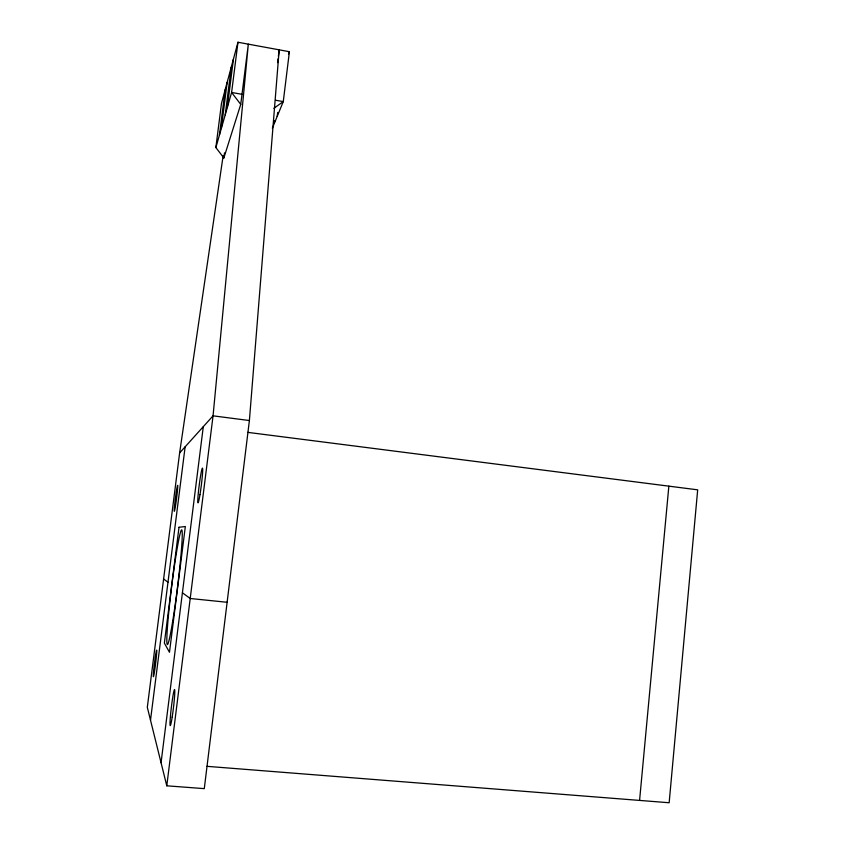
<?xml version="1.0" encoding="UTF-8"?>
<svg xmlns="http://www.w3.org/2000/svg" width="845" height="845" viewBox="0 0 845 845"><rect width="100%" height="100%" fill="white"/><g stroke="black" fill="none" stroke-linecap="round" stroke-linejoin="round"><path stroke-width="1.27" d="M223.133 155.807L179.626 452.931L147.315 707.307L166.782 785.808L204.289 788.638L249.391 420.535L279.177 49.834L278.385 56.235M639.58 800.416L668.86 486.15M277.593 62.646L278.068 58.801M274.319 123.381L274.636 120.814M277.202 116.367L277.688 112.448M166.782 785.808L213.056 415.835L248.324 44.151L240.74 104.379L223.862 157.952L215.866 147.558L221.485 103.386L237.973 42.25L289.402 51.714L283.276 101.601L272.333 128.229M221.284 128.588L227.168 82.324M225.214 114.867L231.266 67.104M227.273 107.653L233.431 59.097M150.505 720.172L185.139 446.815M237.973 42.25L231.614 92.475L215.866 147.558M223.862 157.952L224.506 152.892M161.057 762.718L203.286 426.683M219.425 135.115L225.214 89.57M288.504 54.059L289.402 51.714M179.626 452.931L213.056 415.835L249.391 420.535M273.854 108.318L283.276 101.601L275.523 100.228M207.067 766.341L669.155 802.75L697.685 489.836L247.743 432.365M227.125 602.284L190.209 598.492L182.414 592.778M242.008 94.302L231.614 92.475L240.74 104.379M163.613 579.015L167.986 582.216M179.013 527.269L164.363 643.087L169.475 652.277L185.33 526.53L179.013 527.269M172.824 620.462A57.798 2.947 -82.9 0 0 181.918 530.153A57.798 2.947 -82.9 0 0 168.863 611.157A57.798 2.947 -82.9 0 0 172.824 620.462M154.466 671.828A13.446 0.592 -83 0 0 156.748 650.323A13.446 0.592 -83 0 0 153.874 668.374A13.446 0.592 -83 0 0 154.466 671.828M175.401 506.493A13.108 0.581 -82.7 0 0 177.725 485.495A13.108 0.581 -82.7 0 0 174.841 503.039A13.108 0.581 -82.7 0 0 175.401 506.493M172.179 717.099A18.189 1.067 -83.2 0 0 174.556 689.552A18.189 1.067 -83.2 0 0 170.436 716.159A18.189 1.067 -83.2 0 0 172.179 717.099M199.969 494.642A17.555 1.056 -82.7 0 0 202.473 468.13A17.555 1.056 -82.7 0 0 198.237 493.839A17.555 1.056 -82.7 0 0 199.969 494.642"/></g></svg>
